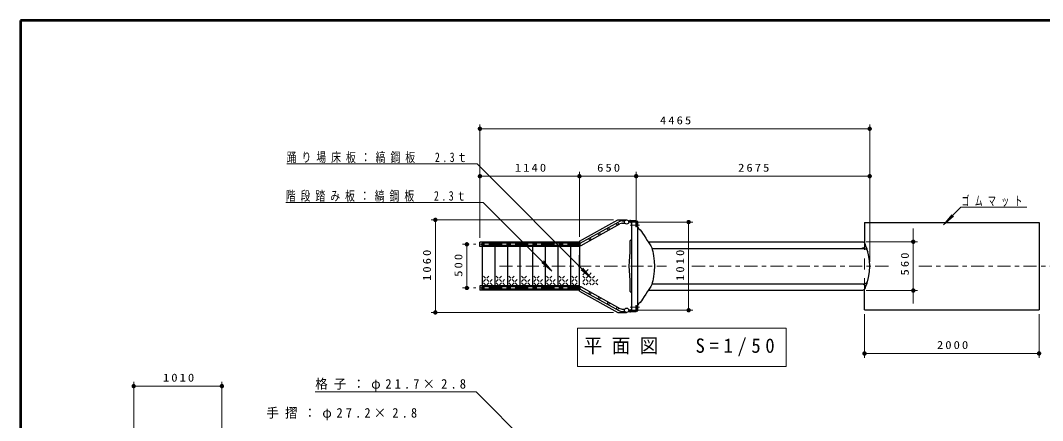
# Model space of a CAD drawing. Units: millimetres on the paper, scale 1:50. Extents: x -365 to 0, y 0 to 257.
# Drawn here: x -365 to -130.8, y 165.4 to 257 of the extents above; entities that cross this region are included whole.
import ezdxf

# ---------------------------------------------------------------- set-up
doc = ezdxf.new("R2010")
doc.units = ezdxf.units.MM
for name, pattern in [('USER1', [4.5, 2.5, -2]), ('USER2', [6, 3, -1, 1, -1]), ('USER3', [8, 3, -1, 1, -1, 1, -1])]:
    doc.linetypes.add(name, pattern=pattern)
doc.layers.add('LY_1', color=7, linetype='Continuous', lineweight=13)
doc.layers.add('LY_2', color=7, linetype='Continuous', lineweight=13)
doc.styles.add('ＭＳ ゴシック', font='')
doc.styles.get('ＭＳ ゴシック').set_extended_font_data('MS Gothic')

# ---------------------------------------------------------------- blocks, each defined once
blk = doc.blocks.new('filled_dot')
at = {"color": 0, "linetype": 'Continuous', "lineweight": -2, "const_width": 1.25}
blk.add_lwpolyline([(-0.625, 0, 1), (0.625, 0, 1)], format="xyb", close=True, dxfattribs=at)

msp = doc.modelspace()

# ---------------------------------------------------------------- linework, layer by layer
at = {"layer": 'LY_1'}
for p, q in [((-259.74, 207.235), (-259.74, 233.189)), ((-259.74, 232.189), (-170.44, 232.189)), ((-170.44, 201.735), (-170.44, 233.189)), ((-304.009, 224.17), (-260.394, 224.17)), ((-260.394, 224.17), (-234.214, 197.99)), ((-259.74, 207.235), (-259.74, 222.335)), ((-259.74, 221.335), (-236.94, 221.335)), ((-236.94, 207.435), (-236.94, 222.335)), ((-236.94, 221.335), (-223.94, 221.335)), ((-236.94, 221.335), (-236.94, 220.335)), ((-236.94, 221.335), (-223.94, 221.335)), ((-236.94, 221.335), (-236.94, 220.335)), ((-223.94, 211.723), (-223.94, 222.335)), ((-223.94, 210.723), (-223.94, 222.335)), ((-223.94, 210.723), (-223.94, 222.335)), ((-223.94, 221.335), (-170.44, 221.335)), ((-170.44, 201.735), (-170.44, 222.335)), ((-304.222, 215.341), (-258.98, 215.341)), ((-258.98, 215.341), (-243.254, 199.615)), ((-149.533, 214.216), (-153.532, 210.216)), ((-149.533, 214.216), (-134.428, 214.216)), ((-229.106, 211.335), (-270.94, 211.335)), ((-229.106, 211.335), (-270.94, 211.335)), ((-269.94, 190.135), (-269.94, 211.335)), ((-269.94, 190.135), (-269.94, 211.335)), ((-225.546, 211), (-225.487, 211)), ((-225.5, 210.954), (-225.5, 211.021)), ((-225.14, 210.835), (-210.923, 210.835)), ((-225.14, 210.835), (-210.923, 210.835)), ((-225.095, 211), (-225.036, 211)), ((-211.923, 210.835), (-211.923, 190.635)), ((-211.923, 210.835), (-211.923, 190.635)), ((-153.532, 210.216), (-151.604, 212.514)), ((-153.532, 210.216), (-151.234, 212.145)), ((-160.46, 209.325), (-160.46, 192.149)), ((-171.241, 206.325), (-159.46, 206.325)), ((-262.218, 205.735), (-263.727, 205.735)), ((-262.727, 195.735), (-262.727, 205.735)), ((-243.254, 199.615), (-245.553, 201.543)), ((-243.254, 199.615), (-245.183, 201.913)), ((-234.214, 197.99), (-236.512, 199.919)), ((-235.714, 199.19), (-236.164, 198.74)), ((-234.214, 197.99), (-236.142, 200.288)), ((-234.964, 199.94), (-235.414, 199.49)), ((-234.214, 199.19), (-234.664, 198.74)), ((-258.457, 197.99), (-258.907, 198.44)), ((-258.457, 197.69), (-258.907, 197.24)), ((-258.457, 196.49), (-258.907, 196.94)), ((-257.707, 198.44), (-258.157, 197.99)), ((-257.707, 197.24), (-258.157, 197.69)), ((-257.707, 196.94), (-258.157, 196.49)), ((-256.957, 197.69), (-257.407, 197.24)), ((-256.957, 196.49), (-257.407, 196.94)), ((-255.568, 197.99), (-256.018, 198.44)), ((-255.568, 197.69), (-256.018, 197.24)), ((-255.568, 196.49), (-256.018, 196.94)), ((-254.818, 198.44), (-255.268, 197.99)), ((-254.818, 197.24), (-255.268, 197.69)), ((-254.818, 196.94), (-255.268, 196.49)), ((-254.068, 197.69), (-254.518, 197.24)), ((-254.068, 196.49), (-254.518, 196.94)), ((-252.679, 197.99), (-253.129, 198.44)), ((-252.679, 197.69), (-253.129, 197.24)), ((-252.679, 196.49), (-253.129, 196.94)), ((-251.929, 198.44), (-252.379, 197.99)), ((-251.929, 197.24), (-252.379, 197.69)), ((-251.929, 196.94), (-252.379, 196.49)), ((-251.179, 197.69), (-251.629, 197.24)), ((-251.179, 196.49), (-251.629, 196.94)), ((-249.791, 197.99), (-250.241, 198.44)), ((-249.791, 197.69), (-250.241, 197.24)), ((-249.791, 196.49), (-250.241, 196.94)), ((-249.041, 198.44), (-249.491, 197.99)), ((-249.041, 197.24), (-249.491, 197.69)), ((-249.041, 196.94), (-249.491, 196.49)), ((-248.291, 197.69), (-248.741, 197.24)), ((-248.291, 196.49), (-248.741, 196.94)), ((-246.902, 197.99), (-247.352, 198.44)), ((-246.902, 197.69), (-247.352, 197.24)), ((-246.902, 196.49), (-247.352, 196.94)), ((-246.152, 198.44), (-246.602, 197.99)), ((-246.152, 197.24), (-246.602, 197.69)), ((-246.152, 196.94), (-246.602, 196.49)), ((-245.402, 197.69), (-245.852, 197.24)), ((-245.402, 196.49), (-245.852, 196.94)), ((-244.013, 197.99), (-244.463, 198.44)), ((-244.013, 197.69), (-244.463, 197.24)), ((-244.013, 196.49), (-244.463, 196.94)), ((-243.263, 198.44), (-243.713, 197.99)), ((-243.263, 197.24), (-243.713, 197.69)), ((-243.263, 196.94), (-243.713, 196.49)), ((-242.513, 197.69), (-242.963, 197.24)), ((-242.513, 196.49), (-242.963, 196.94)), ((-241.124, 197.99), (-241.574, 198.44)), ((-241.124, 197.69), (-241.574, 197.24)), ((-241.124, 196.49), (-241.574, 196.94)), ((-240.374, 198.44), (-240.824, 197.99)), ((-240.374, 197.24), (-240.824, 197.69)), ((-240.374, 196.94), (-240.824, 196.49)), ((-239.624, 197.69), (-240.074, 197.24)), ((-239.624, 196.49), (-240.074, 196.94)), ((-238.235, 197.99), (-238.685, 198.44)), ((-238.235, 197.69), (-238.685, 197.24)), ((-238.235, 196.49), (-238.685, 196.94)), ((-237.485, 198.44), (-237.935, 197.99)), ((-237.485, 197.24), (-237.935, 197.69)), ((-237.485, 196.94), (-237.935, 196.49)), ((-235.714, 197.99), (-236.164, 198.44)), ((-235.714, 197.69), (-236.164, 197.24)), ((-235.714, 196.49), (-236.164, 196.94)), ((-234.964, 198.44), (-235.414, 197.99)), ((-234.964, 197.24), (-235.414, 197.69)), ((-234.964, 196.94), (-235.414, 196.49)), ((-234.214, 197.69), (-234.664, 197.24)), ((-234.214, 196.49), (-234.664, 196.94)), ((-233.464, 198.44), (-233.914, 197.99)), ((-233.464, 197.24), (-233.914, 197.69)), ((-233.464, 196.94), (-233.914, 196.49)), ((-232.714, 197.69), (-233.164, 197.24)), ((-232.714, 196.49), (-233.164, 196.94)), ((-262.218, 195.735), (-263.727, 195.735)), ((-171.241, 195.149), (-159.46, 195.149)), ((-229.106, 190.135), (-270.94, 190.135)), ((-229.106, 190.135), (-270.94, 190.135)), ((-225.516, 190.5), (-225.487, 190.5)), ((-225.5, 190.449), (-225.5, 190.516)), ((-225.14, 190.635), (-210.923, 190.635)), ((-225.14, 190.635), (-210.923, 190.635)), ((-225.095, 190.5), (-225.066, 190.5)), ((-171.636, 189.735), (-171.636, 179.735)), ((-171.636, 189.735), (-171.636, 179.735)), ((-131.636, 189.735), (-131.636, 179.735)), ((-131.636, 189.735), (-131.636, 179.735)), ((-237.39, 186.537), (-237.39, 177.737)), ((-189.59, 186.537), (-237.39, 186.537)), ((-189.59, 177.737), (-189.59, 186.537)), ((-131.636, 180.735), (-171.636, 180.735)), ((-131.636, 180.735), (-171.636, 180.735)), ((-237.39, 177.737), (-189.59, 177.737)), ((-339.055, 161.887), (-339.055, 174.26)), ((-318.855, 161.887), (-318.855, 174.26)), ((-339.055, 173.26), (-318.855, 173.26)), ((-297.465, 171.938), (-260.6, 171.938)), ((-260.6, 171.938), (-233.559, 144.898))]:
    msp.add_line(p, q, dxfattribs=at)
at = {"layer": 'LY_1', "lineweight": 25}
for p, q in [((-236.94, 206.435), (-228.106, 211.335)), ((-236.804, 205.97), (-227.923, 210.897)), ((-228.106, 211.335), (-226.14, 211.335)), ((-227.112, 211.107), (-226.543, 211.107)), ((-225.74, 211.111), (-224.891, 211.111)), ((-225.691, 211.021), (-224.891, 211.021)), ((-225.487, 210.861), (-225.487, 211.021)), ((-225.095, 210.861), (-225.487, 210.861)), ((-225.391, 210.861), (-225.391, 211.021)), ((-225.191, 210.861), (-225.191, 211.021)), ((-225.095, 210.861), (-225.095, 211.021)), ((-224.891, 211.111), (-224.891, 211.021)), ((-236.536, 205.497), (-227.659, 210.421)), ((-227.112, 210.563), (-226.543, 210.563)), ((-171.64, 210.735), (-171.64, 206.025)), ((-171.64, 210.735), (-131.64, 210.735)), ((-131.64, 210.735), (-131.64, 190.735)), ((-236.94, 206.235), (-259.74, 206.235)), ((-259.74, 205.235), (-259.74, 206.235)), ((-236.94, 206.435), (-236.94, 200.735)), ((-224.998, 206.704), (-224.998, 194.762)), ((-236.94, 205.235), (-259.74, 205.235)), ((-259.147, 196.235), (-259.147, 205.235)), ((-236.668, 206.007), (-259.113, 206.007)), ((-236.668, 205.463), (-259.113, 205.463)), ((-256.258, 196.235), (-256.258, 205.235)), ((-253.37, 196.235), (-253.37, 205.235)), ((-250.481, 196.235), (-250.481, 205.235)), ((-247.592, 196.235), (-247.592, 205.235)), ((-244.703, 196.235), (-244.703, 205.235)), ((-241.814, 196.235), (-241.814, 205.235)), ((-238.925, 196.235), (-238.925, 205.235)), ((-236.94, 195.035), (-236.94, 200.735)), ((-259.74, 196.235), (-259.74, 195.235)), ((-236.94, 196.235), (-259.74, 196.235)), ((-236.94, 195.235), (-259.74, 195.235)), ((-236.668, 196.007), (-259.113, 196.007)), ((-236.668, 195.463), (-259.113, 195.463)), ((-236.94, 195.035), (-228.106, 190.135)), ((-236.804, 195.499), (-227.923, 190.573)), ((-236.536, 195.973), (-227.659, 191.048)), ((-171.64, 190.735), (-171.64, 195.448)), ((-228.106, 190.135), (-226.14, 190.135)), ((-227.112, 190.907), (-226.543, 190.907)), ((-227.112, 190.363), (-226.543, 190.363)), ((-225.74, 190.359), (-224.891, 190.359)), ((-225.691, 190.449), (-224.891, 190.449)), ((-225.095, 190.609), (-225.487, 190.609)), ((-225.487, 190.609), (-225.487, 190.449)), ((-225.391, 190.609), (-225.391, 190.449)), ((-225.191, 190.609), (-225.191, 190.449)), ((-225.095, 190.609), (-225.095, 190.449)), ((-224.891, 190.359), (-224.891, 190.449)), ((-171.64, 190.735), (-131.64, 190.735))]:
    msp.add_line(p, q, dxfattribs=at)
at = {"layer": 'LY_1', "linetype": 'USER3'}
for p, q in [((-225.5, 211.201), (-225.5, 211.111)), ((-225.5, 211.201), (-224.04, 211.201)), ((-225.5, 211.111), (-224.035, 211.111)), ((-225.291, 211.317), (-225.291, 210.605)), ((-223.99, 211.066), (-223.99, 209.718)), ((-223.9, 211.066), (-223.9, 209.718)), ((-223.9, 209.718), (-223.99, 209.718)), ((-225.5, 190.269), (-225.5, 190.359)), ((-225.5, 190.359), (-224.035, 190.359)), ((-225.5, 190.269), (-224.04, 190.269)), ((-225.291, 190.153), (-225.291, 190.865)), ((-223.99, 190.404), (-223.99, 191.751)), ((-223.9, 191.751), (-223.99, 191.751)), ((-223.9, 190.404), (-223.9, 191.751))]:
    msp.add_line(p, q, dxfattribs=at)
at = {"layer": 'LY_1', "linetype": 'USER1'}
for p, q in [((-223.98, 210.981), (-223.98, 209.723)), ((-223.9, 210.978), (-223.9, 209.723)), ((-223.9, 209.723), (-223.98, 209.723)), ((-236.986, 196.235), (-236.986, 205.235)), ((-236.94, 196.235), (-236.94, 205.235)), ((-171.64, 195.448), (-171.64, 206.025)), ((-223.98, 190.49), (-223.98, 191.745)), ((-223.9, 191.745), (-223.98, 191.745)), ((-223.9, 190.493), (-223.9, 191.745))]:
    msp.add_line(p, q, dxfattribs=at)
at = {"layer": 'LY_1', "linetype": 'USER2'}
for p, q in [((-223.177, 210.125), (-225.314, 210.125)), ((-236.668, 205.735), (-261.218, 205.735)), ((-255.239, 200.735), (-216.995, 200.735)), ((-211.17, 200.735), (-165.707, 200.735)), ((-159.195, 200.735), (-127.58, 200.735)), ((-236.668, 195.735), (-261.218, 195.735)), ((-223.177, 191.345), (-225.314, 191.345))]:
    msp.add_line(p, q, dxfattribs=at)
at = {"layer": 'LY_1', "lineweight": 25}
msp.add_lwpolyline([(-225.425, 197.442), (-225.425, 195.18), (-225.418, 195.107), (-225.398, 195.036), (-225.367, 194.969), (-225.324, 194.909), (-225.271, 194.857), (-225.21, 194.816), (-225.143, 194.785), (-225.072, 194.767), (-224.998, 194.762), (-224.998, 190.592), (-224.996, 190.574), (-224.991, 190.558), (-224.983, 190.542), (-224.972, 190.528), (-224.959, 190.516), (-224.945, 190.507), (-224.929, 190.5), (-224.912, 190.497), (-224.894, 190.496), (-224.271, 190.479), (-223.651, 190.502), (-223.613, 190.507), (-223.579, 190.527), (-223.555, 190.557), (-223.544, 190.594), (-223.544, 210.875), (-223.546, 210.892), (-223.552, 210.909), (-223.56, 210.925), (-223.571, 210.938), (-223.584, 210.95), (-223.599, 210.959), (-223.616, 210.965), (-223.633, 210.968), (-223.651, 210.968), (-224.271, 210.993), (-224.894, 210.973), (-224.932, 210.968), (-224.965, 210.948), (-224.988, 210.918), (-224.998, 210.881), (-224.998, 206.704), (-225.072, 206.7), (-225.143, 206.683), (-225.211, 206.653), (-225.272, 206.612), (-225.325, 206.561), (-225.368, 206.5), (-225.399, 206.434), (-225.418, 206.363), (-225.425, 206.289), (-225.425, 204.03), (-225.565, 201.768), (-225.604, 200.735), (-225.565, 199.702)], close=True, dxfattribs=at)
for points in [[(-223.547, 209.592), (-223.435, 209.365), (-223.056, 209.037), (-222.747, 208.677), (-222.48, 208.321), (-222.116, 207.718), (-221.745, 207.128), (-221.417, 206.615), (-221.178, 206.314), (-220.611, 205.422), (-220.373, 204.905), (-220.252, 204.566), (-220.114, 204.08), (-220.016, 203.614), (-219.952, 203.089), (-219.89, 202.522), (-219.825, 201.86), (-219.769, 200.735), (-219.825, 199.609), (-219.89, 198.947), (-219.952, 198.38), (-220.016, 197.855), (-220.114, 197.389), (-220.252, 196.904), (-220.373, 196.564), (-220.611, 196.048), (-221.178, 195.155), (-221.417, 194.855), (-221.745, 194.341), (-222.116, 193.752), (-222.48, 193.148), (-222.747, 192.792), (-223.056, 192.433), (-223.435, 192.104), (-223.547, 191.877)], [(-221.185, 206.325), (-172.221, 206.325), (-172.081, 206.312), (-171.946, 206.273), (-171.82, 206.211), (-171.708, 206.126), (-171.613, 206.022), (-171.539, 205.902), (-171.488, 205.771), (-171.462, 205.633), (-171.462, 205.492), (-171.488, 205.354), (-171.539, 205.223), (-171.613, 205.103), (-171.708, 205), (-171.82, 204.915), (-171.946, 204.852), (-172.081, 204.814), (-172.221, 204.801)], [(-220.318, 204.801), (-171.861, 204.801), (-171.713, 204.79), (-171.57, 204.758), (-171.432, 204.706), (-171.303, 204.634), (-171.186, 204.544), (-171.083, 204.439), (-170.997, 204.319), (-170.928, 204.189), (-170.88, 204.05)], [(-220.317, 196.673), (-171.861, 196.673), (-171.713, 196.683), (-171.57, 196.715), (-171.432, 196.768), (-171.303, 196.839), (-171.186, 196.929), (-171.083, 197.034), (-170.997, 197.154), (-170.928, 197.284), (-170.88, 197.424)], [(-172.221, 196.673), (-172.081, 196.66), (-171.946, 196.621), (-171.82, 196.559), (-171.708, 196.474), (-171.613, 196.37), (-171.539, 196.25), (-171.488, 196.119), (-171.462, 195.981), (-171.462, 195.84), (-171.488, 195.702), (-171.539, 195.571), (-171.613, 195.451), (-171.708, 195.348), (-171.82, 195.263), (-171.946, 195.2), (-172.081, 195.162), (-172.221, 195.149), (-221.182, 195.149)]]:
    msp.add_lwpolyline(points, dxfattribs=at)
for centre in [(-226.14, 210.835), (-226.14, 190.635)]:
    msp.add_circle(centre, 0.486, dxfattribs=at)
at = {"layer": 'LY_1', "linetype": 'USER1'}
for centre in [(-230.319, 209.256), (-228.221, 210.421), (-234.517, 206.928), (-232.423, 208.089), (-234.517, 194.541), (-232.423, 193.38), (-230.319, 192.213), (-228.221, 191.049)]:
    msp.add_circle(centre, 0.217, dxfattribs=at)
at = {"layer": 'LY_1', "lineweight": 25}
for centre, radius, start, end in [((-227.112, 209.435), 1.672, 90, 119.01753), ((-227.112, 209.435), 1.128, 90, 119.01753), ((-259.113, 205.735), 0.272, 90, 270), ((-236.668, 205.735), 0.272, 120, 299.01753), ((-183.14, 200.737), 12.7, 336.15553, 23.84447), ((-259.113, 195.735), 0.272, 90, 270), ((-236.668, 195.735), 0.272, 60.98247, 240), ((-227.112, 192.035), 1.672, 240.98247, 270), ((-227.112, 192.035), 1.128, 240.98247, 270)]:
    msp.add_arc(centre, radius, start, end, dxfattribs=at)
at = {"layer": 'LY_1', "linetype": 'USER3'}
for centre, radius, start, end in [((-224.035, 211.066), 0.135, 0, 90), ((-224.035, 211.066), 0.045, 0, 90), ((-224.035, 190.404), 0.135, 270, 0), ((-224.035, 190.404), 0.045, 270, 0)]:
    msp.add_arc(centre, radius, start, end, dxfattribs=at)
at = {"layer": 'LY_2', "lineweight": 50}
for p, q in [((0, 257), (-365, 257)), ((-365, 257), (-365, 0))]:
    msp.add_line(p, q, dxfattribs=at)

# ---------------------------------------------------------------- block references
at = {"layer": 'LY_1', "xscale": 0.4, "yscale": 0.4}
for p in [(-259.74, 232.189), (-259.74, 221.335), (-236.94, 221.335), (-236.94, 221.335), (-223.94, 221.335), (-171.636, 180.735), (-171.636, 180.735), (-339.055, 173.26)]:
    msp.add_blockref('filled_dot', p, dxfattribs=at)
for p, rotation in [((-170.44, 232.189), 180), ((-236.94, 221.335), 180), ((-223.94, 221.335), 180), ((-223.94, 221.335), 180), ((-170.44, 221.335), 180), ((-269.94, 211.335), 270), ((-269.94, 211.335), 270), ((-211.923, 210.835), 270), ((-211.923, 210.835), 270), ((-262.727, 205.735), 270), ((-160.46, 206.325), 90), ((-262.727, 195.735), 90), ((-160.46, 195.149), 270), ((-269.94, 190.135), 90), ((-269.94, 190.135), 90), ((-211.923, 190.635), 90), ((-211.923, 190.635), 90), ((-131.636, 180.735), 180), ((-131.636, 180.735), 180), ((-318.855, 173.26), 180)]:
    msp.add_blockref('filled_dot', p, dxfattribs=dict(at, rotation=rotation))

# ---------------------------------------------------------------- texts
at = {"layer": 'LY_1', "style": 'ＭＳ ゴシック'}
for s, insert, char_height, attachment_point in [('\\T1.33;\\W1.15;4465', (-214.673, 233.189), 1.833, 8), ('\\T1.51;\\W0.75;踊り場床板：縞鋼板\u30002.3ｔ', (-304.009, 224.32), 2.199, 7), ('\\T1.33;\\W1.15;1140', (-247.919, 222.335), 1.833, 8), ('\\T1.33;\\W1.15;650', (-230.025, 222.335), 1.833, 8), ('\\T1.33;\\W1.15;650', (-230.025, 222.335), 1.833, 8), ('\\T1.33;\\W1.15;2675', (-196.773, 222.335), 1.833, 8), ('\\T1.51;\\W0.75;階段踏み板：縞鋼板\u30002.3ｔ', (-304.222, 215.491), 2.199, 7), ('\\T1.64;\\W0.6;ゴムマット', (-149.428, 214.366), 2.199, 7), ('\\T1.64;\\W0.6;ゴムマット', (-149.428, 214.366), 2.199, 7), ('\\T1.5;\\W0.95;平面図\u3000S=1/50', (-235.99, 182.137), 3.299, 4), ('\\T1.33;\\W1.15;2000', (-151.213, 181.735), 1.833, 8), ('\\T1.33;\\W1.15;2000', (-151.213, 181.735), 1.833, 8), ('\\T1.33;\\W1.15;1010', (-328.532, 174.26), 1.833, 8), ('\\T1.5;\\W0.95;格子：φ21.7×2.8', (-297.465, 172.088), 2.199, 7), ('\\T1.5;\\W0.95;手摺：φ27.2×2.8', (-308.659, 165.45), 2.199, 7)]:
    msp.add_mtext(s, dxfattribs=dict(at, insert=insert, char_height=char_height, attachment_point=attachment_point))
at = {"layer": 'LY_1', "char_height": 1.833, "attachment_point": 8, "rotation": 90, "style": 'ＭＳ ゴシック'}
for s, insert in [('\\T1.33;\\W1.15;1060', (-270.94, 201.156)), ('\\T1.33;\\W1.15;1060', (-270.94, 201.156)), ('\\T1.33;\\W1.15;1010', (-212.923, 201.158)), ('\\T1.33;\\W1.15;1010', (-212.923, 201.158)), ('\\T1.33;\\W1.15;500', (-263.727, 201.151)), ('\\T1.33;\\W1.15;560', (-161.46, 201.458))]:
    msp.add_mtext(s, dxfattribs=dict(at, insert=insert))

doc.saveas('drawing.dxf')
